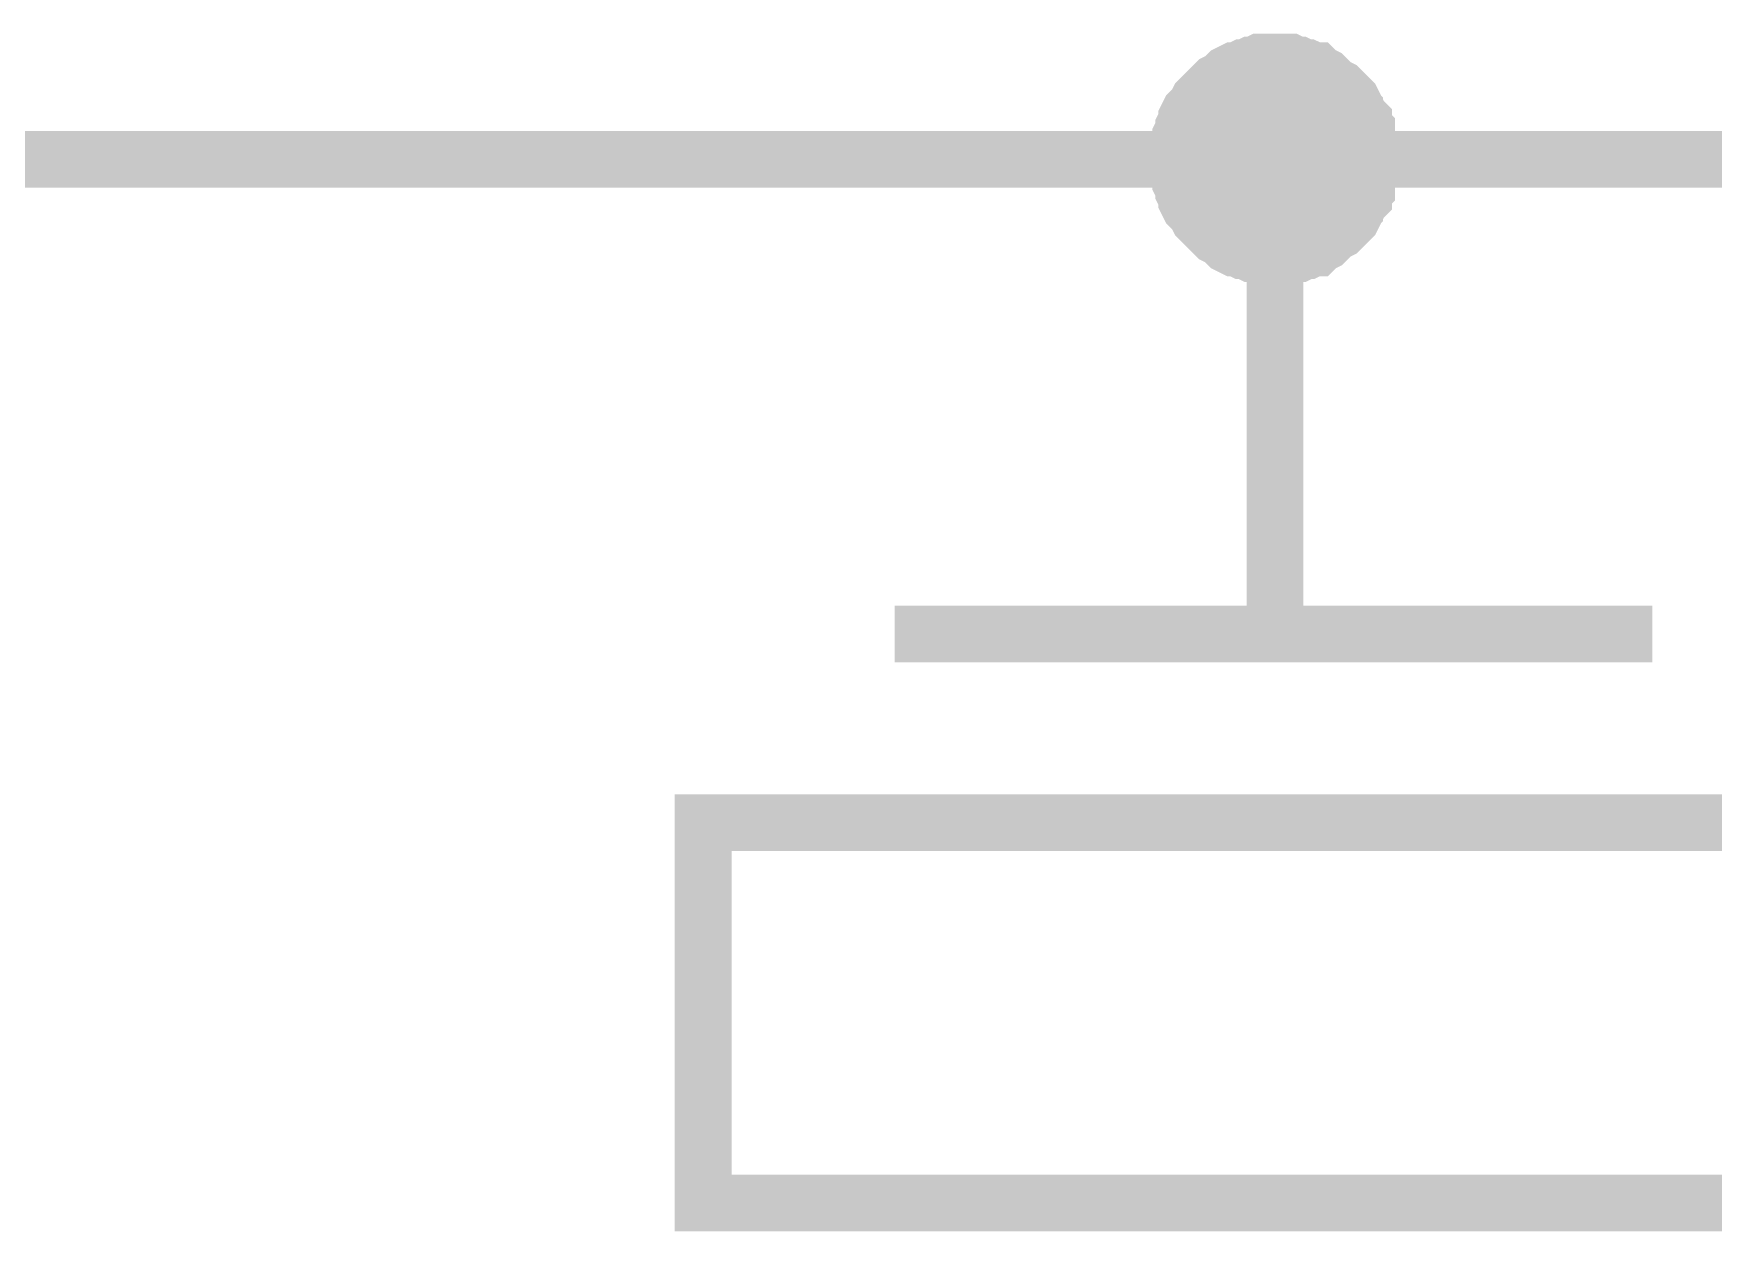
# Model space of a CAD drawing. Extents: x 196 to 1101, y 70 to 664.
# Drawn here: x 465.51 to 474.36, y 590.53 to 596.84 of the extents above; entities that cross this region are included whole.
import ezdxf

# ---------------------------------------------------------------- set-up
doc = ezdxf.new("R2010")
doc.units = 0
doc.header["$MEASUREMENT"] = 0
doc.layers.add('Sheet', color=255, linetype='CONTINUOUS')

msp = doc.modelspace()

# ---------------------------------------------------------------- linework, layer by layer
at = {"layer": 'Sheet', "const_width": 0.2997}
for points in [[(471.5333, 596.1762), (471.5333, 596.2073), (471.5333, 596.2228), (471.5333, 596.2539), (471.5488, 596.2849), (471.5488, 596.3005), (471.5644, 596.3315), (471.5644, 596.3471), (471.5799, 596.3781), (471.5799, 596.3937), (471.5954, 596.4247), (471.6109, 596.4403), (471.6265, 596.4558), (471.642, 596.4869), (471.6575, 596.5024), (471.6731, 596.5179), (471.6886, 596.5335), (471.7041, 596.549), (471.7196, 596.5645), (471.7352, 596.5801), (471.7662, 596.5956), (471.7818, 596.6111), (471.7973, 596.6267), (471.8283, 596.6422), (471.8439, 596.6422), (471.8749, 596.6577), (471.8904, 596.6577), (471.9215, 596.6733), (471.937, 596.6733), (471.9681, 596.6888), (471.9991, 596.6888), (472.0147, 596.6888), (472.0457, 596.6888)], [(471.5333, 596.1762), (471.5333, 596.2073), (471.5333, 596.2228), (471.5333, 596.2539), (471.5488, 596.2849), (471.5488, 596.3005), (471.5644, 596.3315), (471.5644, 596.3471), (471.5799, 596.3781), (471.5799, 596.3937), (471.5954, 596.4247), (471.6109, 596.4403), (471.6265, 596.4558), (471.642, 596.4869), (471.6575, 596.5024), (471.6731, 596.5179), (471.6886, 596.5335), (471.7041, 596.549), (471.7196, 596.5645), (471.7352, 596.5801), (471.7662, 596.5956), (471.7818, 596.6111), (471.7973, 596.6267), (471.8283, 596.6422), (471.8439, 596.6422), (471.8749, 596.6577), (471.8904, 596.6577), (471.9215, 596.6733), (471.937, 596.6733), (471.9681, 596.6888), (471.9991, 596.6888), (472.0147, 596.6888), (472.0457, 596.6888)], [(471.5333, 596.1762), (471.5333, 596.2073), (471.5333, 596.2228), (471.5333, 596.2539), (471.5488, 596.2849), (471.5488, 596.3005), (471.5644, 596.3315), (471.5644, 596.3471), (471.5799, 596.3781), (471.5799, 596.3937), (471.5954, 596.4247), (471.6109, 596.4403), (471.6265, 596.4558), (471.642, 596.4869), (471.6575, 596.5024), (471.6731, 596.5179), (471.6886, 596.5335), (471.7041, 596.549), (471.7196, 596.5645), (471.7352, 596.5801), (471.7662, 596.5956), (471.7818, 596.6111), (471.7973, 596.6267), (471.8283, 596.6422), (471.8439, 596.6422), (471.8749, 596.6577), (471.8904, 596.6577), (471.9215, 596.6733), (471.937, 596.6733), (471.9681, 596.6888), (471.9991, 596.6888), (472.0147, 596.6888), (472.0457, 596.6888)], [(471.5333, 596.1762), (471.5333, 596.2073), (471.5333, 596.2228), (471.5333, 596.2539), (471.5488, 596.2849), (471.5488, 596.3005), (471.5644, 596.3315), (471.5644, 596.3471), (471.5799, 596.3781), (471.5799, 596.3937), (471.5954, 596.4247), (471.6109, 596.4403), (471.6265, 596.4558), (471.642, 596.4869), (471.6575, 596.5024), (471.6731, 596.5179), (471.6886, 596.5335), (471.7041, 596.549), (471.7196, 596.5645), (471.7352, 596.5801), (471.7662, 596.5956), (471.7818, 596.6111), (471.7973, 596.6267), (471.8283, 596.6422), (471.8439, 596.6422), (471.8749, 596.6577), (471.8904, 596.6577), (471.9215, 596.6733), (471.937, 596.6733), (471.9681, 596.6888), (471.9991, 596.6888), (472.0147, 596.6888), (472.0457, 596.6888)], [(471.5333, 596.1762), (471.5333, 596.2073), (471.5333, 596.2228), (471.5333, 596.2539), (471.5488, 596.2849), (471.5488, 596.3005), (471.5644, 596.3315), (471.5644, 596.3471), (471.5799, 596.3781), (471.5799, 596.3937), (471.5954, 596.4247), (471.6109, 596.4403), (471.6265, 596.4558), (471.642, 596.4869), (471.6575, 596.5024), (471.6731, 596.5179), (471.6886, 596.5335), (471.7041, 596.549), (471.7196, 596.5645), (471.7352, 596.5801), (471.7662, 596.5956), (471.7818, 596.6111), (471.7973, 596.6267), (471.8283, 596.6422), (471.8439, 596.6422), (471.8749, 596.6577), (471.8904, 596.6577), (471.9215, 596.6733), (471.937, 596.6733), (471.9681, 596.6888), (471.9991, 596.6888), (472.0147, 596.6888), (472.0457, 596.6888)], [(471.5333, 596.1762), (471.5333, 596.2073), (471.5333, 596.2228), (471.5333, 596.2539), (471.5488, 596.2849), (471.5488, 596.3005), (471.5644, 596.3315), (471.5644, 596.3471), (471.5799, 596.3781), (471.5799, 596.3937), (471.5954, 596.4247), (471.6109, 596.4403), (471.6265, 596.4558), (471.642, 596.4869), (471.6575, 596.5024), (471.6731, 596.5179), (471.6886, 596.5335), (471.7041, 596.549), (471.7196, 596.5645), (471.7352, 596.5801), (471.7662, 596.5956), (471.7818, 596.6111), (471.7973, 596.6267), (471.8283, 596.6422), (471.8439, 596.6422), (471.8749, 596.6577), (471.8904, 596.6577), (471.9215, 596.6733), (471.937, 596.6733), (471.9681, 596.6888), (471.9991, 596.6888), (472.0147, 596.6888), (472.0457, 596.6888)], [(471.5333, 596.1762), (471.5333, 596.2073), (471.5333, 596.2228), (471.5333, 596.2539), (471.5488, 596.2849), (471.5488, 596.3005), (471.5644, 596.3315), (471.5644, 596.3471), (471.5799, 596.3781), (471.5799, 596.3937), (471.5954, 596.4247), (471.6109, 596.4403), (471.6265, 596.4558), (471.642, 596.4869), (471.6575, 596.5024), (471.6731, 596.5179), (471.6886, 596.5335), (471.7041, 596.549), (471.7196, 596.5645), (471.7352, 596.5801), (471.7662, 596.5956), (471.7818, 596.6111), (471.7973, 596.6267), (471.8283, 596.6422), (471.8439, 596.6422), (471.8749, 596.6577), (471.8904, 596.6577), (471.9215, 596.6733), (471.937, 596.6733), (471.9681, 596.6888), (471.9991, 596.6888), (472.0147, 596.6888), (472.0457, 596.6888)], [(471.5333, 596.1762), (471.5333, 596.2073), (471.5333, 596.2228), (471.5333, 596.2539), (471.5488, 596.2849), (471.5488, 596.3005), (471.5644, 596.3315), (471.5644, 596.3471), (471.5799, 596.3781), (471.5799, 596.3937), (471.5954, 596.4247), (471.6109, 596.4403), (471.6265, 596.4558), (471.642, 596.4869), (471.6575, 596.5024), (471.6731, 596.5179), (471.6886, 596.5335), (471.7041, 596.549), (471.7196, 596.5645), (471.7352, 596.5801), (471.7662, 596.5956), (471.7818, 596.6111), (471.7973, 596.6267), (471.8283, 596.6422), (471.8439, 596.6422), (471.8749, 596.6577), (471.8904, 596.6577), (471.9215, 596.6733), (471.937, 596.6733), (471.9681, 596.6888), (471.9991, 596.6888), (472.0147, 596.6888), (472.0457, 596.6888)], [(471.5333, 596.1762), (471.5333, 596.2073), (471.5333, 596.2228), (471.5333, 596.2539), (471.5488, 596.2849), (471.5488, 596.3005), (471.5644, 596.3315), (471.5644, 596.3471), (471.5799, 596.3781), (471.5799, 596.3937), (471.5954, 596.4247), (471.6109, 596.4403), (471.6265, 596.4558), (471.642, 596.4869), (471.6575, 596.5024), (471.6731, 596.5179), (471.6886, 596.5335), (471.7041, 596.549), (471.7196, 596.5645), (471.7352, 596.5801), (471.7662, 596.5956), (471.7818, 596.6111), (471.7973, 596.6267), (471.8283, 596.6422), (471.8439, 596.6422), (471.8749, 596.6577), (471.8904, 596.6577), (471.9215, 596.6733), (471.937, 596.6733), (471.9681, 596.6888), (471.9991, 596.6888), (472.0147, 596.6888), (472.0457, 596.6888)], [(471.5333, 596.1762), (471.5333, 596.2073), (471.5333, 596.2228), (471.5333, 596.2539), (471.5488, 596.2849), (471.5488, 596.3005), (471.5644, 596.3315), (471.5644, 596.3471), (471.5799, 596.3781), (471.5799, 596.3937), (471.5954, 596.4247), (471.6109, 596.4403), (471.6265, 596.4558), (471.642, 596.4869), (471.6575, 596.5024), (471.6731, 596.5179), (471.6886, 596.5335), (471.7041, 596.549), (471.7196, 596.5645), (471.7352, 596.5801), (471.7662, 596.5956), (471.7818, 596.6111), (471.7973, 596.6267), (471.8283, 596.6422), (471.8439, 596.6422), (471.8749, 596.6577), (471.8904, 596.6577), (471.9215, 596.6733), (471.937, 596.6733), (471.9681, 596.6888), (471.9991, 596.6888), (472.0147, 596.6888), (472.0457, 596.6888)], [(472.0457, 596.6888), (472.0457, 596.6888)], [(472.0457, 596.6888), (472.0768, 596.6888), (472.0923, 596.6888), (472.1234, 596.6888), (472.1544, 596.6733), (472.17, 596.6733), (472.201, 596.6577), (472.2165, 596.6577), (472.2476, 596.6422), (472.2631, 596.6422), (472.2786, 596.6267), (472.3097, 596.6111), (472.3252, 596.5956), (472.3408, 596.5801), (472.3563, 596.5645), (472.3873, 596.549), (472.4029, 596.5335), (472.4184, 596.5179), (472.4339, 596.5024), (472.4495, 596.4869), (472.465, 596.4558), (472.465, 596.4403), (472.4805, 596.4247), (472.496, 596.3937), (472.5116, 596.3781), (472.5116, 596.3471), (472.5271, 596.3315), (472.5271, 596.3005), (472.5271, 596.2849), (472.5426, 596.2539), (472.5426, 596.2228), (472.5426, 596.2073), (472.5426, 596.1762)], [(472.0457, 596.6888), (472.0457, 596.6888)], [(472.0457, 596.6888), (472.0768, 596.6888), (472.0923, 596.6888), (472.1234, 596.6888), (472.1544, 596.6733), (472.17, 596.6733), (472.201, 596.6577), (472.2165, 596.6577), (472.2476, 596.6422), (472.2631, 596.6422), (472.2786, 596.6267), (472.3097, 596.6111), (472.3252, 596.5956), (472.3408, 596.5801), (472.3563, 596.5645), (472.3873, 596.549), (472.4029, 596.5335), (472.4184, 596.5179), (472.4339, 596.5024), (472.4495, 596.4869), (472.465, 596.4558), (472.465, 596.4403), (472.4805, 596.4247), (472.496, 596.3937), (472.5116, 596.3781), (472.5116, 596.3471), (472.5271, 596.3315), (472.5271, 596.3005), (472.5271, 596.2849), (472.5426, 596.2539), (472.5426, 596.2228), (472.5426, 596.2073), (472.5426, 596.1762)], [(472.0457, 596.6888), (472.0457, 596.6888)], [(472.0457, 596.6888), (472.0768, 596.6888), (472.0923, 596.6888), (472.1234, 596.6888), (472.1544, 596.6733), (472.17, 596.6733), (472.201, 596.6577), (472.2165, 596.6577), (472.2476, 596.6422), (472.2631, 596.6422), (472.2786, 596.6267), (472.3097, 596.6111), (472.3252, 596.5956), (472.3408, 596.5801), (472.3563, 596.5645), (472.3873, 596.549), (472.4029, 596.5335), (472.4184, 596.5179), (472.4339, 596.5024), (472.4495, 596.4869), (472.465, 596.4558), (472.465, 596.4403), (472.4805, 596.4247), (472.496, 596.3937), (472.5116, 596.3781), (472.5116, 596.3471), (472.5271, 596.3315), (472.5271, 596.3005), (472.5271, 596.2849), (472.5426, 596.2539), (472.5426, 596.2228), (472.5426, 596.2073), (472.5426, 596.1762)], [(472.0457, 596.6888), (472.0457, 596.6888)], [(472.0457, 596.6888), (472.0768, 596.6888), (472.0923, 596.6888), (472.1234, 596.6888), (472.1544, 596.6733), (472.17, 596.6733), (472.201, 596.6577), (472.2165, 596.6577), (472.2476, 596.6422), (472.2631, 596.6422), (472.2786, 596.6267), (472.3097, 596.6111), (472.3252, 596.5956), (472.3408, 596.5801), (472.3563, 596.5645), (472.3873, 596.549), (472.4029, 596.5335), (472.4184, 596.5179), (472.4339, 596.5024), (472.4495, 596.4869), (472.465, 596.4558), (472.465, 596.4403), (472.4805, 596.4247), (472.496, 596.3937), (472.5116, 596.3781), (472.5116, 596.3471), (472.5271, 596.3315), (472.5271, 596.3005), (472.5271, 596.2849), (472.5426, 596.2539), (472.5426, 596.2228), (472.5426, 596.2073), (472.5426, 596.1762)], [(472.0457, 596.6888), (472.0457, 596.6888)], [(472.0457, 596.6888), (472.0768, 596.6888), (472.0923, 596.6888), (472.1234, 596.6888), (472.1544, 596.6733), (472.17, 596.6733), (472.201, 596.6577), (472.2165, 596.6577), (472.2476, 596.6422), (472.2631, 596.6422), (472.2786, 596.6267), (472.3097, 596.6111), (472.3252, 596.5956), (472.3408, 596.5801), (472.3563, 596.5645), (472.3873, 596.549), (472.4029, 596.5335), (472.4184, 596.5179), (472.4339, 596.5024), (472.4495, 596.4869), (472.465, 596.4558), (472.465, 596.4403), (472.4805, 596.4247), (472.496, 596.3937), (472.5116, 596.3781), (472.5116, 596.3471), (472.5271, 596.3315), (472.5271, 596.3005), (472.5271, 596.2849), (472.5426, 596.2539), (472.5426, 596.2228), (472.5426, 596.2073), (472.5426, 596.1762)], [(472.0457, 596.6888), (472.0457, 596.6888)], [(472.0457, 596.6888), (472.0768, 596.6888), (472.0923, 596.6888), (472.1234, 596.6888), (472.1544, 596.6733), (472.17, 596.6733), (472.201, 596.6577), (472.2165, 596.6577), (472.2476, 596.6422), (472.2631, 596.6422), (472.2786, 596.6267), (472.3097, 596.6111), (472.3252, 596.5956), (472.3408, 596.5801), (472.3563, 596.5645), (472.3873, 596.549), (472.4029, 596.5335), (472.4184, 596.5179), (472.4339, 596.5024), (472.4495, 596.4869), (472.465, 596.4558), (472.465, 596.4403), (472.4805, 596.4247), (472.496, 596.3937), (472.5116, 596.3781), (472.5116, 596.3471), (472.5271, 596.3315), (472.5271, 596.3005), (472.5271, 596.2849), (472.5426, 596.2539), (472.5426, 596.2228), (472.5426, 596.2073), (472.5426, 596.1762)], [(472.0457, 596.6888), (472.0457, 596.6888)], [(472.0457, 596.6888), (472.0768, 596.6888), (472.0923, 596.6888), (472.1234, 596.6888), (472.1544, 596.6733), (472.17, 596.6733), (472.201, 596.6577), (472.2165, 596.6577), (472.2476, 596.6422), (472.2631, 596.6422), (472.2786, 596.6267), (472.3097, 596.6111), (472.3252, 596.5956), (472.3408, 596.5801), (472.3563, 596.5645), (472.3873, 596.549), (472.4029, 596.5335), (472.4184, 596.5179), (472.4339, 596.5024), (472.4495, 596.4869), (472.465, 596.4558), (472.465, 596.4403), (472.4805, 596.4247), (472.496, 596.3937), (472.5116, 596.3781), (472.5116, 596.3471), (472.5271, 596.3315), (472.5271, 596.3005), (472.5271, 596.2849), (472.5426, 596.2539), (472.5426, 596.2228), (472.5426, 596.2073), (472.5426, 596.1762)], [(472.0457, 596.6888), (472.0457, 596.6888)], [(472.0457, 596.6888), (472.0768, 596.6888), (472.0923, 596.6888), (472.1234, 596.6888), (472.1544, 596.6733), (472.17, 596.6733), (472.201, 596.6577), (472.2165, 596.6577), (472.2476, 596.6422), (472.2631, 596.6422), (472.2786, 596.6267), (472.3097, 596.6111), (472.3252, 596.5956), (472.3408, 596.5801), (472.3563, 596.5645), (472.3873, 596.549), (472.4029, 596.5335), (472.4184, 596.5179), (472.4339, 596.5024), (472.4495, 596.4869), (472.465, 596.4558), (472.465, 596.4403), (472.4805, 596.4247), (472.496, 596.3937), (472.5116, 596.3781), (472.5116, 596.3471), (472.5271, 596.3315), (472.5271, 596.3005), (472.5271, 596.2849), (472.5426, 596.2539), (472.5426, 596.2228), (472.5426, 596.2073), (472.5426, 596.1762)], [(472.0457, 596.6888), (472.0457, 596.6888)], [(472.0457, 596.6888), (472.0768, 596.6888), (472.0923, 596.6888), (472.1234, 596.6888), (472.1544, 596.6733), (472.17, 596.6733), (472.201, 596.6577), (472.2165, 596.6577), (472.2476, 596.6422), (472.2631, 596.6422), (472.2786, 596.6267), (472.3097, 596.6111), (472.3252, 596.5956), (472.3408, 596.5801), (472.3563, 596.5645), (472.3873, 596.549), (472.4029, 596.5335), (472.4184, 596.5179), (472.4339, 596.5024), (472.4495, 596.4869), (472.465, 596.4558), (472.465, 596.4403), (472.4805, 596.4247), (472.496, 596.3937), (472.5116, 596.3781), (472.5116, 596.3471), (472.5271, 596.3315), (472.5271, 596.3005), (472.5271, 596.2849), (472.5426, 596.2539), (472.5426, 596.2228), (472.5426, 596.2073), (472.5426, 596.1762)], [(472.0457, 596.6888), (472.0457, 596.6888)], [(472.0457, 596.6888), (472.0768, 596.6888), (472.0923, 596.6888), (472.1234, 596.6888), (472.1544, 596.6733), (472.17, 596.6733), (472.201, 596.6577), (472.2165, 596.6577), (472.2476, 596.6422), (472.2631, 596.6422), (472.2786, 596.6267), (472.3097, 596.6111), (472.3252, 596.5956), (472.3408, 596.5801), (472.3563, 596.5645), (472.3873, 596.549), (472.4029, 596.5335), (472.4184, 596.5179), (472.4339, 596.5024), (472.4495, 596.4869), (472.465, 596.4558), (472.465, 596.4403), (472.4805, 596.4247), (472.496, 596.3937), (472.5116, 596.3781), (472.5116, 596.3471), (472.5271, 596.3315), (472.5271, 596.3005), (472.5271, 596.2849), (472.5426, 596.2539), (472.5426, 596.2228), (472.5426, 596.2073), (472.5426, 596.1762)], [(524.5151, 591.1744), (497.0304, 591.1744), (497.0304, 596.1762), (472.0457, 596.1762), (458.5363, 596.1762)], [(472.0457, 595.6636), (472.0147, 595.6636), (471.9991, 595.6636), (471.9681, 595.6636), (471.937, 595.6791), (471.9215, 595.6791), (471.8904, 595.6947), (471.8749, 595.6947), (471.8439, 595.7102), (471.8283, 595.7102), (471.7973, 595.7257), (471.7818, 595.7413), (471.7662, 595.7568), (471.7352, 595.7723), (471.7196, 595.7879), (471.7041, 595.8034), (471.6886, 595.8189), (471.6731, 595.8345), (471.6575, 595.85), (471.642, 595.8655), (471.6265, 595.8966), (471.6109, 595.9121), (471.5954, 595.9277), (471.5799, 595.9587), (471.5799, 595.9743), (471.5644, 596.0053), (471.5644, 596.0209), (471.5488, 596.0519), (471.5488, 596.0675), (471.5333, 596.0985), (471.5333, 596.1296), (471.5333, 596.1451), (471.5333, 596.1762)], [(471.5333, 596.1762), (471.5333, 596.1762)], [(472.0457, 595.6636), (472.0147, 595.6636), (471.9991, 595.6636), (471.9681, 595.6636), (471.937, 595.6791), (471.9215, 595.6791), (471.8904, 595.6947), (471.8749, 595.6947), (471.8439, 595.7102), (471.8283, 595.7102), (471.7973, 595.7257), (471.7818, 595.7413), (471.7662, 595.7568), (471.7352, 595.7723), (471.7196, 595.7879), (471.7041, 595.8034), (471.6886, 595.8189), (471.6731, 595.8345), (471.6575, 595.85), (471.642, 595.8655), (471.6265, 595.8966), (471.6109, 595.9121), (471.5954, 595.9277), (471.5799, 595.9587), (471.5799, 595.9743), (471.5644, 596.0053), (471.5644, 596.0209), (471.5488, 596.0519), (471.5488, 596.0675), (471.5333, 596.0985), (471.5333, 596.1296), (471.5333, 596.1451), (471.5333, 596.1762)], [(471.5333, 596.1762), (471.5333, 596.1762)], [(472.0457, 595.6636), (472.0147, 595.6636), (471.9991, 595.6636), (471.9681, 595.6636), (471.937, 595.6791), (471.9215, 595.6791), (471.8904, 595.6947), (471.8749, 595.6947), (471.8439, 595.7102), (471.8283, 595.7102), (471.7973, 595.7257), (471.7818, 595.7413), (471.7662, 595.7568), (471.7352, 595.7723), (471.7196, 595.7879), (471.7041, 595.8034), (471.6886, 595.8189), (471.6731, 595.8345), (471.6575, 595.85), (471.642, 595.8655), (471.6265, 595.8966), (471.6109, 595.9121), (471.5954, 595.9277), (471.5799, 595.9587), (471.5799, 595.9743), (471.5644, 596.0053), (471.5644, 596.0209), (471.5488, 596.0519), (471.5488, 596.0675), (471.5333, 596.0985), (471.5333, 596.1296), (471.5333, 596.1451), (471.5333, 596.1762)], [(471.5333, 596.1762), (471.5333, 596.1762)], [(472.0457, 595.6636), (472.0147, 595.6636), (471.9991, 595.6636), (471.9681, 595.6636), (471.937, 595.6791), (471.9215, 595.6791), (471.8904, 595.6947), (471.8749, 595.6947), (471.8439, 595.7102), (471.8283, 595.7102), (471.7973, 595.7257), (471.7818, 595.7413), (471.7662, 595.7568), (471.7352, 595.7723), (471.7196, 595.7879), (471.7041, 595.8034), (471.6886, 595.8189), (471.6731, 595.8345), (471.6575, 595.85), (471.642, 595.8655), (471.6265, 595.8966), (471.6109, 595.9121), (471.5954, 595.9277), (471.5799, 595.9587), (471.5799, 595.9743), (471.5644, 596.0053), (471.5644, 596.0209), (471.5488, 596.0519), (471.5488, 596.0675), (471.5333, 596.0985), (471.5333, 596.1296), (471.5333, 596.1451), (471.5333, 596.1762)], [(471.5333, 596.1762), (471.5333, 596.1762)], [(472.0457, 595.6636), (472.0147, 595.6636), (471.9991, 595.6636), (471.9681, 595.6636), (471.937, 595.6791), (471.9215, 595.6791), (471.8904, 595.6947), (471.8749, 595.6947), (471.8439, 595.7102), (471.8283, 595.7102), (471.7973, 595.7257), (471.7818, 595.7413), (471.7662, 595.7568), (471.7352, 595.7723), (471.7196, 595.7879), (471.7041, 595.8034), (471.6886, 595.8189), (471.6731, 595.8345), (471.6575, 595.85), (471.642, 595.8655), (471.6265, 595.8966), (471.6109, 595.9121), (471.5954, 595.9277), (471.5799, 595.9587), (471.5799, 595.9743), (471.5644, 596.0053), (471.5644, 596.0209), (471.5488, 596.0519), (471.5488, 596.0675), (471.5333, 596.0985), (471.5333, 596.1296), (471.5333, 596.1451), (471.5333, 596.1762)], [(471.5333, 596.1762), (471.5333, 596.1762)], [(472.0457, 595.6636), (472.0147, 595.6636), (471.9991, 595.6636), (471.9681, 595.6636), (471.937, 595.6791), (471.9215, 595.6791), (471.8904, 595.6947), (471.8749, 595.6947), (471.8439, 595.7102), (471.8283, 595.7102), (471.7973, 595.7257), (471.7818, 595.7413), (471.7662, 595.7568), (471.7352, 595.7723), (471.7196, 595.7879), (471.7041, 595.8034), (471.6886, 595.8189), (471.6731, 595.8345), (471.6575, 595.85), (471.642, 595.8655), (471.6265, 595.8966), (471.6109, 595.9121), (471.5954, 595.9277), (471.5799, 595.9587), (471.5799, 595.9743), (471.5644, 596.0053), (471.5644, 596.0209), (471.5488, 596.0519), (471.5488, 596.0675), (471.5333, 596.0985), (471.5333, 596.1296), (471.5333, 596.1451), (471.5333, 596.1762)], [(471.5333, 596.1762), (471.5333, 596.1762)], [(472.0457, 595.6636), (472.0147, 595.6636), (471.9991, 595.6636), (471.9681, 595.6636), (471.937, 595.6791), (471.9215, 595.6791), (471.8904, 595.6947), (471.8749, 595.6947), (471.8439, 595.7102), (471.8283, 595.7102), (471.7973, 595.7257), (471.7818, 595.7413), (471.7662, 595.7568), (471.7352, 595.7723), (471.7196, 595.7879), (471.7041, 595.8034), (471.6886, 595.8189), (471.6731, 595.8345), (471.6575, 595.85), (471.642, 595.8655), (471.6265, 595.8966), (471.6109, 595.9121), (471.5954, 595.9277), (471.5799, 595.9587), (471.5799, 595.9743), (471.5644, 596.0053), (471.5644, 596.0209), (471.5488, 596.0519), (471.5488, 596.0675), (471.5333, 596.0985), (471.5333, 596.1296), (471.5333, 596.1451), (471.5333, 596.1762)], [(471.5333, 596.1762), (471.5333, 596.1762)], [(472.0457, 595.6636), (472.0147, 595.6636), (471.9991, 595.6636), (471.9681, 595.6636), (471.937, 595.6791), (471.9215, 595.6791), (471.8904, 595.6947), (471.8749, 595.6947), (471.8439, 595.7102), (471.8283, 595.7102), (471.7973, 595.7257), (471.7818, 595.7413), (471.7662, 595.7568), (471.7352, 595.7723), (471.7196, 595.7879), (471.7041, 595.8034), (471.6886, 595.8189), (471.6731, 595.8345), (471.6575, 595.85), (471.642, 595.8655), (471.6265, 595.8966), (471.6109, 595.9121), (471.5954, 595.9277), (471.5799, 595.9587), (471.5799, 595.9743), (471.5644, 596.0053), (471.5644, 596.0209), (471.5488, 596.0519), (471.5488, 596.0675), (471.5333, 596.0985), (471.5333, 596.1296), (471.5333, 596.1451), (471.5333, 596.1762)], [(471.5333, 596.1762), (471.5333, 596.1762)], [(472.0457, 595.6636), (472.0147, 595.6636), (471.9991, 595.6636), (471.9681, 595.6636), (471.937, 595.6791), (471.9215, 595.6791), (471.8904, 595.6947), (471.8749, 595.6947), (471.8439, 595.7102), (471.8283, 595.7102), (471.7973, 595.7257), (471.7818, 595.7413), (471.7662, 595.7568), (471.7352, 595.7723), (471.7196, 595.7879), (471.7041, 595.8034), (471.6886, 595.8189), (471.6731, 595.8345), (471.6575, 595.85), (471.642, 595.8655), (471.6265, 595.8966), (471.6109, 595.9121), (471.5954, 595.9277), (471.5799, 595.9587), (471.5799, 595.9743), (471.5644, 596.0053), (471.5644, 596.0209), (471.5488, 596.0519), (471.5488, 596.0675), (471.5333, 596.0985), (471.5333, 596.1296), (471.5333, 596.1451), (471.5333, 596.1762)], [(471.5333, 596.1762), (471.5333, 596.1762)], [(472.0457, 595.6636), (472.0147, 595.6636), (471.9991, 595.6636), (471.9681, 595.6636), (471.937, 595.6791), (471.9215, 595.6791), (471.8904, 595.6947), (471.8749, 595.6947), (471.8439, 595.7102), (471.8283, 595.7102), (471.7973, 595.7257), (471.7818, 595.7413), (471.7662, 595.7568), (471.7352, 595.7723), (471.7196, 595.7879), (471.7041, 595.8034), (471.6886, 595.8189), (471.6731, 595.8345), (471.6575, 595.85), (471.642, 595.8655), (471.6265, 595.8966), (471.6109, 595.9121), (471.5954, 595.9277), (471.5799, 595.9587), (471.5799, 595.9743), (471.5644, 596.0053), (471.5644, 596.0209), (471.5488, 596.0519), (471.5488, 596.0675), (471.5333, 596.0985), (471.5333, 596.1296), (471.5333, 596.1451), (471.5333, 596.1762)], [(471.5333, 596.1762), (471.5333, 596.1762)], [(472.5426, 596.1762), (472.5426, 596.1451), (472.5426, 596.1296), (472.5426, 596.0985), (472.5271, 596.0675), (472.5271, 596.0519), (472.5271, 596.0209), (472.5116, 596.0053), (472.5116, 595.9743), (472.496, 595.9587), (472.4805, 595.9277), (472.465, 595.9121), (472.465, 595.8966), (472.4495, 595.8655), (472.4339, 595.85), (472.4184, 595.8345), (472.4029, 595.8189), (472.3873, 595.8034), (472.3563, 595.7879), (472.3408, 595.7723), (472.3252, 595.7568), (472.3097, 595.7413), (472.2786, 595.7257), (472.2631, 595.7102), (472.2476, 595.7102), (472.2165, 595.6947), (472.201, 595.6947), (472.17, 595.6791), (472.1544, 595.6791), (472.1234, 595.6636), (472.0923, 595.6636), (472.0768, 595.6636), (472.0457, 595.6636)], [(472.5426, 596.1762), (472.5426, 596.1451), (472.5426, 596.1296), (472.5426, 596.0985), (472.5271, 596.0675), (472.5271, 596.0519), (472.5271, 596.0209), (472.5116, 596.0053), (472.5116, 595.9743), (472.496, 595.9587), (472.4805, 595.9277), (472.465, 595.9121), (472.465, 595.8966), (472.4495, 595.8655), (472.4339, 595.85), (472.4184, 595.8345), (472.4029, 595.8189), (472.3873, 595.8034), (472.3563, 595.7879), (472.3408, 595.7723), (472.3252, 595.7568), (472.3097, 595.7413), (472.2786, 595.7257), (472.2631, 595.7102), (472.2476, 595.7102), (472.2165, 595.6947), (472.201, 595.6947), (472.17, 595.6791), (472.1544, 595.6791), (472.1234, 595.6636), (472.0923, 595.6636), (472.0768, 595.6636), (472.0457, 595.6636)], [(472.0457, 593.6753), (472.0457, 596.1762)], [(472.5426, 596.1762), (472.5426, 596.1451), (472.5426, 596.1296), (472.5426, 596.0985), (472.5271, 596.0675), (472.5271, 596.0519), (472.5271, 596.0209), (472.5116, 596.0053), (472.5116, 595.9743), (472.496, 595.9587), (472.4805, 595.9277), (472.465, 595.9121), (472.465, 595.8966), (472.4495, 595.8655), (472.4339, 595.85), (472.4184, 595.8345), (472.4029, 595.8189), (472.3873, 595.8034), (472.3563, 595.7879), (472.3408, 595.7723), (472.3252, 595.7568), (472.3097, 595.7413), (472.2786, 595.7257), (472.2631, 595.7102), (472.2476, 595.7102), (472.2165, 595.6947), (472.201, 595.6947), (472.17, 595.6791), (472.1544, 595.6791), (472.1234, 595.6636), (472.0923, 595.6636), (472.0768, 595.6636), (472.0457, 595.6636)], [(472.5426, 596.1762), (472.5426, 596.1451), (472.5426, 596.1296), (472.5426, 596.0985), (472.5271, 596.0675), (472.5271, 596.0519), (472.5271, 596.0209), (472.5116, 596.0053), (472.5116, 595.9743), (472.496, 595.9587), (472.4805, 595.9277), (472.465, 595.9121), (472.465, 595.8966), (472.4495, 595.8655), (472.4339, 595.85), (472.4184, 595.8345), (472.4029, 595.8189), (472.3873, 595.8034), (472.3563, 595.7879), (472.3408, 595.7723), (472.3252, 595.7568), (472.3097, 595.7413), (472.2786, 595.7257), (472.2631, 595.7102), (472.2476, 595.7102), (472.2165, 595.6947), (472.201, 595.6947), (472.17, 595.6791), (472.1544, 595.6791), (472.1234, 595.6636), (472.0923, 595.6636), (472.0768, 595.6636), (472.0457, 595.6636)], [(472.5426, 596.1762), (472.5426, 596.1451), (472.5426, 596.1296), (472.5426, 596.0985), (472.5271, 596.0675), (472.5271, 596.0519), (472.5271, 596.0209), (472.5116, 596.0053), (472.5116, 595.9743), (472.496, 595.9587), (472.4805, 595.9277), (472.465, 595.9121), (472.465, 595.8966), (472.4495, 595.8655), (472.4339, 595.85), (472.4184, 595.8345), (472.4029, 595.8189), (472.3873, 595.8034), (472.3563, 595.7879), (472.3408, 595.7723), (472.3252, 595.7568), (472.3097, 595.7413), (472.2786, 595.7257), (472.2631, 595.7102), (472.2476, 595.7102), (472.2165, 595.6947), (472.201, 595.6947), (472.17, 595.6791), (472.1544, 595.6791), (472.1234, 595.6636), (472.0923, 595.6636), (472.0768, 595.6636), (472.0457, 595.6636)], [(472.5426, 596.1762), (472.5426, 596.1451), (472.5426, 596.1296), (472.5426, 596.0985), (472.5271, 596.0675), (472.5271, 596.0519), (472.5271, 596.0209), (472.5116, 596.0053), (472.5116, 595.9743), (472.496, 595.9587), (472.4805, 595.9277), (472.465, 595.9121), (472.465, 595.8966), (472.4495, 595.8655), (472.4339, 595.85), (472.4184, 595.8345), (472.4029, 595.8189), (472.3873, 595.8034), (472.3563, 595.7879), (472.3408, 595.7723), (472.3252, 595.7568), (472.3097, 595.7413), (472.2786, 595.7257), (472.2631, 595.7102), (472.2476, 595.7102), (472.2165, 595.6947), (472.201, 595.6947), (472.17, 595.6791), (472.1544, 595.6791), (472.1234, 595.6636), (472.0923, 595.6636), (472.0768, 595.6636), (472.0457, 595.6636)], [(472.5426, 596.1762), (472.5426, 596.1451), (472.5426, 596.1296), (472.5426, 596.0985), (472.5271, 596.0675), (472.5271, 596.0519), (472.5271, 596.0209), (472.5116, 596.0053), (472.5116, 595.9743), (472.496, 595.9587), (472.4805, 595.9277), (472.465, 595.9121), (472.465, 595.8966), (472.4495, 595.8655), (472.4339, 595.85), (472.4184, 595.8345), (472.4029, 595.8189), (472.3873, 595.8034), (472.3563, 595.7879), (472.3408, 595.7723), (472.3252, 595.7568), (472.3097, 595.7413), (472.2786, 595.7257), (472.2631, 595.7102), (472.2476, 595.7102), (472.2165, 595.6947), (472.201, 595.6947), (472.17, 595.6791), (472.1544, 595.6791), (472.1234, 595.6636), (472.0923, 595.6636), (472.0768, 595.6636), (472.0457, 595.6636)], [(472.5426, 596.1762), (472.5426, 596.1451), (472.5426, 596.1296), (472.5426, 596.0985), (472.5271, 596.0675), (472.5271, 596.0519), (472.5271, 596.0209), (472.5116, 596.0053), (472.5116, 595.9743), (472.496, 595.9587), (472.4805, 595.9277), (472.465, 595.9121), (472.465, 595.8966), (472.4495, 595.8655), (472.4339, 595.85), (472.4184, 595.8345), (472.4029, 595.8189), (472.3873, 595.8034), (472.3563, 595.7879), (472.3408, 595.7723), (472.3252, 595.7568), (472.3097, 595.7413), (472.2786, 595.7257), (472.2631, 595.7102), (472.2476, 595.7102), (472.2165, 595.6947), (472.201, 595.6947), (472.17, 595.6791), (472.1544, 595.6791), (472.1234, 595.6636), (472.0923, 595.6636), (472.0768, 595.6636), (472.0457, 595.6636)], [(472.5426, 596.1762), (472.5426, 596.1451), (472.5426, 596.1296), (472.5426, 596.0985), (472.5271, 596.0675), (472.5271, 596.0519), (472.5271, 596.0209), (472.5116, 596.0053), (472.5116, 595.9743), (472.496, 595.9587), (472.4805, 595.9277), (472.465, 595.9121), (472.465, 595.8966), (472.4495, 595.8655), (472.4339, 595.85), (472.4184, 595.8345), (472.4029, 595.8189), (472.3873, 595.8034), (472.3563, 595.7879), (472.3408, 595.7723), (472.3252, 595.7568), (472.3097, 595.7413), (472.2786, 595.7257), (472.2631, 595.7102), (472.2476, 595.7102), (472.2165, 595.6947), (472.201, 595.6947), (472.17, 595.6791), (472.1544, 595.6791), (472.1234, 595.6636), (472.0923, 595.6636), (472.0768, 595.6636), (472.0457, 595.6636)], [(472.5426, 596.1762), (472.5426, 596.1451), (472.5426, 596.1296), (472.5426, 596.0985), (472.5271, 596.0675), (472.5271, 596.0519), (472.5271, 596.0209), (472.5116, 596.0053), (472.5116, 595.9743), (472.496, 595.9587), (472.4805, 595.9277), (472.465, 595.9121), (472.465, 595.8966), (472.4495, 595.8655), (472.4339, 595.85), (472.4184, 595.8345), (472.4029, 595.8189), (472.3873, 595.8034), (472.3563, 595.7879), (472.3408, 595.7723), (472.3252, 595.7568), (472.3097, 595.7413), (472.2786, 595.7257), (472.2631, 595.7102), (472.2476, 595.7102), (472.2165, 595.6947), (472.201, 595.6947), (472.17, 595.6791), (472.1544, 595.6791), (472.1234, 595.6636), (472.0923, 595.6636), (472.0768, 595.6636), (472.0457, 595.6636)], [(472.5426, 596.1762), (472.5426, 596.1762), (472.5426, 596.1762), (472.5426, 596.1762), (472.5426, 596.1762), (472.5426, 596.1762), (472.5426, 596.1762), (472.5426, 596.1762), (472.5426, 596.1762), (472.5426, 596.1762), (472.5426, 596.1762), (472.5426, 596.1762), (472.5426, 596.1762), (472.5426, 596.1762), (472.5426, 596.1762), (472.5426, 596.1762), (472.5426, 596.1762), (472.5426, 596.1762), (472.5426, 596.1762), (472.5426, 596.1762), (472.5426, 596.1762), (472.5426, 596.1762), (472.5426, 596.1762), (472.5426, 596.1762), (472.5426, 596.1762), (472.5426, 596.1762), (472.5426, 596.1762), (472.5426, 596.1762), (472.5426, 596.1762), (472.5426, 596.1762), (472.5426, 596.1762), (472.5426, 596.1762), (472.5426, 596.1762)], [(472.5426, 596.1762), (472.5426, 596.1762)], [(472.5426, 596.1762), (472.5426, 596.1762), (472.5426, 596.1762), (472.5426, 596.1762), (472.5426, 596.1762), (472.5426, 596.1762), (472.5426, 596.1762), (472.5426, 596.1762), (472.5426, 596.1762), (472.5426, 596.1762), (472.5426, 596.1762), (472.5426, 596.1762), (472.5426, 596.1762), (472.5426, 596.1762), (472.5426, 596.1762), (472.5426, 596.1762), (472.5426, 596.1762), (472.5426, 596.1762), (472.5426, 596.1762), (472.5426, 596.1762), (472.5426, 596.1762), (472.5426, 596.1762), (472.5426, 596.1762), (472.5426, 596.1762), (472.5426, 596.1762), (472.5426, 596.1762), (472.5426, 596.1762), (472.5426, 596.1762), (472.5426, 596.1762), (472.5426, 596.1762), (472.5426, 596.1762), (472.5426, 596.1762), (472.5426, 596.1762)], [(472.5426, 596.1762), (472.5426, 596.1762)], [(472.5426, 596.1762), (472.5426, 596.1762), (472.5426, 596.1762), (472.5426, 596.1762), (472.5426, 596.1762), (472.5426, 596.1762), (472.5426, 596.1762), (472.5426, 596.1762), (472.5426, 596.1762), (472.5426, 596.1762), (472.5426, 596.1762), (472.5426, 596.1762), (472.5426, 596.1762), (472.5426, 596.1762), (472.5426, 596.1762), (472.5426, 596.1762), (472.5426, 596.1762), (472.5426, 596.1762), (472.5426, 596.1762), (472.5426, 596.1762), (472.5426, 596.1762), (472.5426, 596.1762), (472.5426, 596.1762), (472.5426, 596.1762), (472.5426, 596.1762), (472.5426, 596.1762), (472.5426, 596.1762), (472.5426, 596.1762), (472.5426, 596.1762), (472.5426, 596.1762), (472.5426, 596.1762), (472.5426, 596.1762), (472.5426, 596.1762)], [(472.5426, 596.1762), (472.5426, 596.1762)], [(472.5426, 596.1762), (472.5426, 596.1762), (472.5426, 596.1762), (472.5426, 596.1762), (472.5426, 596.1762), (472.5426, 596.1762), (472.5426, 596.1762), (472.5426, 596.1762), (472.5426, 596.1762), (472.5426, 596.1762), (472.5426, 596.1762), (472.5426, 596.1762), (472.5426, 596.1762), (472.5426, 596.1762), (472.5426, 596.1762), (472.5426, 596.1762), (472.5426, 596.1762), (472.5426, 596.1762), (472.5426, 596.1762), (472.5426, 596.1762), (472.5426, 596.1762), (472.5426, 596.1762), (472.5426, 596.1762), (472.5426, 596.1762), (472.5426, 596.1762), (472.5426, 596.1762), (472.5426, 596.1762), (472.5426, 596.1762), (472.5426, 596.1762), (472.5426, 596.1762), (472.5426, 596.1762), (472.5426, 596.1762), (472.5426, 596.1762)], [(472.5426, 596.1762), (472.5426, 596.1762)], [(472.5426, 596.1762), (472.5426, 596.1762), (472.5426, 596.1762), (472.5426, 596.1762), (472.5426, 596.1762), (472.5426, 596.1762), (472.5426, 596.1762), (472.5426, 596.1762), (472.5426, 596.1762), (472.5426, 596.1762), (472.5426, 596.1762), (472.5426, 596.1762), (472.5426, 596.1762), (472.5426, 596.1762), (472.5426, 596.1762), (472.5426, 596.1762), (472.5426, 596.1762), (472.5426, 596.1762), (472.5426, 596.1762), (472.5426, 596.1762), (472.5426, 596.1762), (472.5426, 596.1762), (472.5426, 596.1762), (472.5426, 596.1762), (472.5426, 596.1762), (472.5426, 596.1762), (472.5426, 596.1762), (472.5426, 596.1762), (472.5426, 596.1762), (472.5426, 596.1762), (472.5426, 596.1762), (472.5426, 596.1762), (472.5426, 596.1762)], [(472.5426, 596.1762), (472.5426, 596.1762)], [(472.5426, 596.1762), (472.5426, 596.1762), (472.5426, 596.1762), (472.5426, 596.1762), (472.5426, 596.1762), (472.5426, 596.1762), (472.5426, 596.1762), (472.5426, 596.1762), (472.5426, 596.1762), (472.5426, 596.1762), (472.5426, 596.1762), (472.5426, 596.1762), (472.5426, 596.1762), (472.5426, 596.1762), (472.5426, 596.1762), (472.5426, 596.1762), (472.5426, 596.1762), (472.5426, 596.1762), (472.5426, 596.1762), (472.5426, 596.1762), (472.5426, 596.1762), (472.5426, 596.1762), (472.5426, 596.1762), (472.5426, 596.1762), (472.5426, 596.1762), (472.5426, 596.1762), (472.5426, 596.1762), (472.5426, 596.1762), (472.5426, 596.1762), (472.5426, 596.1762), (472.5426, 596.1762), (472.5426, 596.1762), (472.5426, 596.1762)], [(472.5426, 596.1762), (472.5426, 596.1762)], [(472.5426, 596.1762), (472.5426, 596.1762), (472.5426, 596.1762), (472.5426, 596.1762), (472.5426, 596.1762), (472.5426, 596.1762), (472.5426, 596.1762), (472.5426, 596.1762), (472.5426, 596.1762), (472.5426, 596.1762), (472.5426, 596.1762), (472.5426, 596.1762), (472.5426, 596.1762), (472.5426, 596.1762), (472.5426, 596.1762), (472.5426, 596.1762), (472.5426, 596.1762), (472.5426, 596.1762), (472.5426, 596.1762), (472.5426, 596.1762), (472.5426, 596.1762), (472.5426, 596.1762), (472.5426, 596.1762), (472.5426, 596.1762), (472.5426, 596.1762), (472.5426, 596.1762), (472.5426, 596.1762), (472.5426, 596.1762), (472.5426, 596.1762), (472.5426, 596.1762), (472.5426, 596.1762), (472.5426, 596.1762), (472.5426, 596.1762)], [(472.5426, 596.1762), (472.5426, 596.1762)], [(472.5426, 596.1762), (472.5426, 596.1762), (472.5426, 596.1762), (472.5426, 596.1762), (472.5426, 596.1762), (472.5426, 596.1762), (472.5426, 596.1762), (472.5426, 596.1762), (472.5426, 596.1762), (472.5426, 596.1762), (472.5426, 596.1762), (472.5426, 596.1762), (472.5426, 596.1762), (472.5426, 596.1762), (472.5426, 596.1762), (472.5426, 596.1762), (472.5426, 596.1762), (472.5426, 596.1762), (472.5426, 596.1762), (472.5426, 596.1762), (472.5426, 596.1762), (472.5426, 596.1762), (472.5426, 596.1762), (472.5426, 596.1762), (472.5426, 596.1762), (472.5426, 596.1762), (472.5426, 596.1762), (472.5426, 596.1762), (472.5426, 596.1762), (472.5426, 596.1762), (472.5426, 596.1762), (472.5426, 596.1762), (472.5426, 596.1762)], [(472.5426, 596.1762), (472.5426, 596.1762)], [(472.5426, 596.1762), (472.5426, 596.1762), (472.5426, 596.1762), (472.5426, 596.1762), (472.5426, 596.1762), (472.5426, 596.1762), (472.5426, 596.1762), (472.5426, 596.1762), (472.5426, 596.1762), (472.5426, 596.1762), (472.5426, 596.1762), (472.5426, 596.1762), (472.5426, 596.1762), (472.5426, 596.1762), (472.5426, 596.1762), (472.5426, 596.1762), (472.5426, 596.1762), (472.5426, 596.1762), (472.5426, 596.1762), (472.5426, 596.1762), (472.5426, 596.1762), (472.5426, 596.1762), (472.5426, 596.1762), (472.5426, 596.1762), (472.5426, 596.1762), (472.5426, 596.1762), (472.5426, 596.1762), (472.5426, 596.1762), (472.5426, 596.1762), (472.5426, 596.1762), (472.5426, 596.1762), (472.5426, 596.1762), (472.5426, 596.1762)], [(472.5426, 596.1762), (472.5426, 596.1762)], [(472.5426, 596.1762), (472.5426, 596.1762), (472.5426, 596.1762), (472.5426, 596.1762), (472.5426, 596.1762), (472.5426, 596.1762), (472.5426, 596.1762), (472.5426, 596.1762), (472.5426, 596.1762), (472.5426, 596.1762), (472.5426, 596.1762), (472.5426, 596.1762), (472.5426, 596.1762), (472.5426, 596.1762), (472.5426, 596.1762), (472.5426, 596.1762), (472.5426, 596.1762), (472.5426, 596.1762), (472.5426, 596.1762), (472.5426, 596.1762), (472.5426, 596.1762), (472.5426, 596.1762), (472.5426, 596.1762), (472.5426, 596.1762), (472.5426, 596.1762), (472.5426, 596.1762), (472.5426, 596.1762), (472.5426, 596.1762), (472.5426, 596.1762), (472.5426, 596.1762), (472.5426, 596.1762), (472.5426, 596.1762), (472.5426, 596.1762)], [(472.5426, 596.1762), (472.5426, 596.1762)], [(470.0426, 593.6753), (474.0333, 593.6753)]]:
    msp.add_lwpolyline(points, dxfattribs=at)
at = {"layer": 'Sheet', "const_width": 0.508}
msp.add_lwpolyline([(471.682, 596.183, 1), (472.19, 596.183, 1)], format="xyb", close=True, dxfattribs=at)
at = {"layer": 'Sheet', "const_width": 0.2997}
msp.add_lwpolyline([(469.0333, 592.6812), (475.0426, 592.6812), (475.0426, 590.6774), (469.0333, 590.6774), (469.0333, 592.6812)], close=True, dxfattribs=at)

doc.saveas('drawing.dxf')
